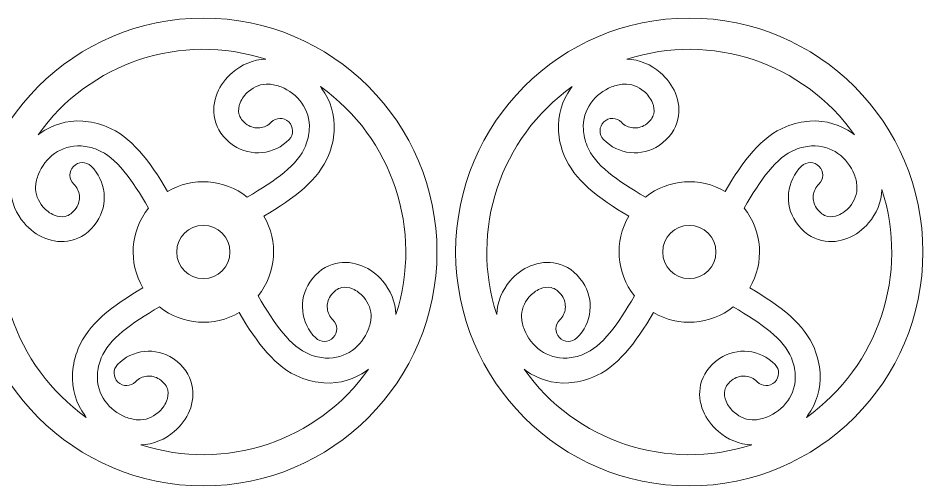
# Model space of a CAD drawing. Header units: millimetres. Extents: x -149 to 149, y -129 to 132.
# Drawn here: x 4.1 to 149.3, y 53.9 to 128.9 of the extents above; entities that cross this region are included whole.
import ezdxf

# ---------------------------------------------------------------- set-up
doc = ezdxf.new("R2010")
doc.units = ezdxf.units.MM
doc.header["$MEASUREMENT"] = 0
doc.layers.add('Camada 1', color=7, linetype='Continuous')

msp = doc.modelspace()

# ---------------------------------------------------------------- linework, layer by layer
at = {"layer": 'Camada 1', "color": 250, "lineweight": 20}
for points, knots in [([(33.804, 53.9043), (54.5145, 53.9042), (71.3039, 70.6934), (71.304, 91.4042), (71.304, 91.4042), (71.304, 112.1149), (54.5147, 128.9042), (33.8041, 128.9042), (33.8041, 128.9042), (13.0935, 128.9042), (-3.6958, 112.115), (-3.6959, 91.4043), (-3.6959, 91.4043), (-3.696, 70.6937), (13.0933, 53.9044), (33.804, 53.9043)], [0, 0, 0, 0, 0.2, 0.2, 0.2, 0.2, 0.4, 0.4, 0.4, 0.4, 0.6, 0.6, 0.6, 0.6, 1, 1, 1, 1]), ([(111.804, 53.9043), (91.0935, 53.9042), (74.3041, 70.6934), (74.304, 91.4042), (74.304, 91.4042), (74.304, 112.1149), (91.0933, 128.9042), (111.8039, 128.9042), (111.8039, 128.9042), (132.5145, 128.9042), (149.3038, 112.115), (149.3039, 91.4043), (149.3039, 91.4043), (149.304, 70.6937), (132.5147, 53.9044), (111.804, 53.9043)], [0, 0, 0, 0, 0.2, 0.2, 0.2, 0.2, 0.4, 0.4, 0.4, 0.4, 0.6, 0.6, 0.6, 0.6, 1, 1, 1, 1]), ([(40.8328, 100.2164), (37.1725, 103.1359), (32.0887, 103.4888), (28.0601, 101.1029), (28.0601, 101.1029), (25.1935, 106.038), (22.1309, 109.9622), (18.3141, 111.4894), (18.3141, 111.4894), (16.9633, 112.0299), (15.6694, 112.3167), (14.448, 112.3935), (14.448, 112.3935), (11.8092, 112.5593), (9.4859, 111.7715), (7.6207, 110.4441), (7.6207, 110.4441), (7.6207, 110.4441), (7.29, 110.1993), (7.29, 110.1993), (7.29, 110.1993), (15.5083, 121.7926), (30.3056, 126.7023), (43.824, 122.321), (43.824, 122.321), (41.8025, 122.2575), (39.9232, 121.4318), (38.469, 120.19), (38.469, 120.19), (37.3932, 119.2713), (36.5393, 118.1164), (36.0243, 116.8675), (36.0243, 116.8675), (35.4772, 115.5402), (35.3024, 114.0959), (35.6261, 112.6832), (35.6261, 112.6832), (35.9842, 111.1201), (36.9311, 109.6532), (38.6295, 108.503), (38.6295, 108.503), (40.0367, 107.55), (41.6775, 107.1833), (43.2607, 107.3467), (43.2607, 107.3467), (44.8669, 107.5129), (46.4049, 108.2279), (47.5695, 109.4335), (47.5695, 109.4335), (48.3355, 110.2271), (48.3133, 111.4916), (47.5197, 112.2577), (47.5197, 112.2577), (46.726, 113.0237), (45.4616, 113.0015), (44.6956, 112.2078), (44.6956, 112.2078), (44.1928, 111.6872), (43.5341, 111.379), (42.85, 111.3083), (42.85, 111.3083), (42.1792, 111.239), (41.4741, 111.4009), (40.8582, 111.8179), (40.8582, 111.8179), (40.0786, 112.3459), (39.6585, 112.9553), (39.5176, 113.57), (39.5176, 113.57), (39.3891, 114.131), (39.4749, 114.7448), (39.72, 115.3391), (39.72, 115.3391), (39.9975, 116.0118), (40.4677, 116.6428), (41.0665, 117.1541), (41.0665, 117.1541), (41.9623, 117.9191), (43.1228, 118.3981), (44.3228, 118.3226), (44.3228, 118.3226), (44.9742, 118.2816), (45.6376, 118.1272), (46.2765, 117.8715), (46.2765, 117.8715), (47.5582, 117.3588), (48.7557, 116.4626), (49.6024, 115.2727), (49.6024, 115.2727), (50.4238, 114.1186), (50.9107, 112.6707), (50.8066, 111.014), (50.8066, 111.014), (50.7544, 110.1831), (50.5598, 109.3041), (50.193, 108.3877), (50.193, 108.3877), (49.0129, 105.4382), (45.4192, 102.807), (40.8328, 100.2164)], [0, 0, 0, 0, 0.03846154, 0.03846154, 0.03846154, 0.03846154, 0.07692308, 0.07692308, 0.07692308, 0.07692308, 0.11538462, 0.11538462, 0.11538462, 0.11538462, 0.15384615, 0.15384615, 0.15384615, 0.15384615, 0.19230769, 0.19230769, 0.19230769, 0.19230769, 0.23076923, 0.23076923, 0.23076923, 0.23076923, 0.26923077, 0.26923077, 0.26923077, 0.26923077, 0.30769231, 0.30769231, 0.30769231, 0.30769231, 0.34615385, 0.34615385, 0.34615385, 0.34615385, 0.38461538, 0.38461538, 0.38461538, 0.38461538, 0.42307692, 0.42307692, 0.42307692, 0.42307692, 0.46153846, 0.46153846, 0.46153846, 0.46153846, 0.5, 0.5, 0.5, 0.5, 0.53846154, 0.53846154, 0.53846154, 0.53846154, 0.57692308, 0.57692308, 0.57692308, 0.57692308, 0.61538462, 0.61538462, 0.61538462, 0.61538462, 0.65384615, 0.65384615, 0.65384615, 0.65384615, 0.69230769, 0.69230769, 0.69230769, 0.69230769, 0.73076923, 0.73076923, 0.73076923, 0.73076923, 0.76923077, 0.76923077, 0.76923077, 0.76923077, 0.80769231, 0.80769231, 0.80769231, 0.80769231, 0.84615385, 0.84615385, 0.84615385, 0.84615385, 0.88461538, 0.88461538, 0.88461538, 0.88461538, 0.92307692, 0.92307692, 0.92307692, 0.92307692, 1, 1, 1, 1]), ([(104.7752, 100.2164), (108.4355, 103.1359), (113.5193, 103.4888), (117.5479, 101.1029), (117.5479, 101.1029), (120.4145, 106.038), (123.4771, 109.9622), (127.2939, 111.4894), (127.2939, 111.4894), (128.6447, 112.0299), (129.9386, 112.3167), (131.16, 112.3935), (131.16, 112.3935), (133.7988, 112.5593), (136.1221, 111.7715), (137.9873, 110.4441), (137.9873, 110.4441), (137.9873, 110.4441), (138.318, 110.1993), (138.318, 110.1993), (138.318, 110.1993), (130.0997, 121.7926), (115.3024, 126.7023), (101.784, 122.321), (101.784, 122.321), (103.8055, 122.2575), (105.6848, 121.4318), (107.139, 120.19), (107.139, 120.19), (108.2148, 119.2713), (109.0687, 118.1164), (109.5837, 116.8675), (109.5837, 116.8675), (110.1308, 115.5402), (110.3056, 114.0959), (109.9819, 112.6832), (109.9819, 112.6832), (109.6238, 111.1201), (108.6769, 109.6532), (106.9785, 108.503), (106.9785, 108.503), (105.5713, 107.55), (103.9305, 107.1833), (102.3473, 107.3467), (102.3473, 107.3467), (100.7411, 107.5129), (99.2031, 108.2279), (98.0385, 109.4335), (98.0385, 109.4335), (97.2725, 110.2271), (97.2947, 111.4916), (98.0883, 112.2577), (98.0883, 112.2577), (98.882, 113.0237), (100.1464, 113.0015), (100.9124, 112.2078), (100.9124, 112.2078), (101.4152, 111.6872), (102.0739, 111.379), (102.758, 111.3083), (102.758, 111.3083), (103.4288, 111.239), (104.1339, 111.4009), (104.7498, 111.8179), (104.7498, 111.8179), (105.5294, 112.3459), (105.9495, 112.9553), (106.0904, 113.57), (106.0904, 113.57), (106.2189, 114.131), (106.1331, 114.7448), (105.888, 115.3391), (105.888, 115.3391), (105.6105, 116.0118), (105.1403, 116.6428), (104.5415, 117.1541), (104.5415, 117.1541), (103.6457, 117.9191), (102.4852, 118.3981), (101.2852, 118.3226), (101.2852, 118.3226), (100.6338, 118.2816), (99.9704, 118.1272), (99.3315, 117.8715), (99.3315, 117.8715), (98.0498, 117.3588), (96.8523, 116.4626), (96.0056, 115.2727), (96.0056, 115.2727), (95.1842, 114.1186), (94.6973, 112.6707), (94.8014, 111.014), (94.8014, 111.014), (94.8536, 110.1831), (95.0482, 109.3041), (95.415, 108.3877), (95.415, 108.3877), (96.5951, 105.4382), (100.1888, 102.807), (104.7752, 100.2164)], [0, 0, 0, 0, 0.03846154, 0.03846154, 0.03846154, 0.03846154, 0.07692308, 0.07692308, 0.07692308, 0.07692308, 0.11538462, 0.11538462, 0.11538462, 0.11538462, 0.15384615, 0.15384615, 0.15384615, 0.15384615, 0.19230769, 0.19230769, 0.19230769, 0.19230769, 0.23076923, 0.23076923, 0.23076923, 0.23076923, 0.26923077, 0.26923077, 0.26923077, 0.26923077, 0.30769231, 0.30769231, 0.30769231, 0.30769231, 0.34615385, 0.34615385, 0.34615385, 0.34615385, 0.38461538, 0.38461538, 0.38461538, 0.38461538, 0.42307692, 0.42307692, 0.42307692, 0.42307692, 0.46153846, 0.46153846, 0.46153846, 0.46153846, 0.5, 0.5, 0.5, 0.5, 0.53846154, 0.53846154, 0.53846154, 0.53846154, 0.57692308, 0.57692308, 0.57692308, 0.57692308, 0.61538462, 0.61538462, 0.61538462, 0.61538462, 0.65384615, 0.65384615, 0.65384615, 0.65384615, 0.69230769, 0.69230769, 0.69230769, 0.69230769, 0.73076923, 0.73076923, 0.73076923, 0.73076923, 0.76923077, 0.76923077, 0.76923077, 0.76923077, 0.80769231, 0.80769231, 0.80769231, 0.80769231, 0.84615385, 0.84615385, 0.84615385, 0.84615385, 0.88461538, 0.88461538, 0.88461538, 0.88461538, 0.92307692, 0.92307692, 0.92307692, 0.92307692, 1, 1, 1, 1]), ([(50.7875, 75.0153), (47.838, 76.1954), (45.2068, 79.7891), (42.6162, 84.3755), (42.6162, 84.3755), (45.5357, 88.0358), (45.8886, 93.1196), (43.5027, 97.1482), (43.5027, 97.1482), (48.4378, 100.0148), (52.362, 103.0774), (53.8892, 106.8942), (53.8892, 106.8942), (54.4297, 108.245), (54.7165, 109.5389), (54.7933, 110.7603), (54.7933, 110.7603), (54.9591, 113.3991), (54.1713, 115.7224), (52.8439, 117.5876), (52.8439, 117.5876), (52.8439, 117.5876), (52.5992, 117.9182), (52.5992, 117.9182), (52.5992, 117.9182), (64.1925, 109.6999), (69.1021, 94.9026), (64.7208, 81.3843), (64.7208, 81.3843), (64.6573, 83.4058), (63.8316, 85.2851), (62.5898, 86.7393), (62.5898, 86.7393), (61.6711, 87.8151), (60.5162, 88.669), (59.2673, 89.184), (59.2673, 89.184), (57.94, 89.7311), (56.4957, 89.9059), (55.083, 89.5822), (55.083, 89.5822), (53.5199, 89.2241), (52.053, 88.2772), (50.9028, 86.5788), (50.9028, 86.5788), (49.9498, 85.1716), (49.5831, 83.5308), (49.7465, 81.9476), (49.7465, 81.9476), (49.9127, 80.3414), (50.6277, 78.8034), (51.8333, 77.6388), (51.8333, 77.6388), (52.6269, 76.8728), (53.8914, 76.895), (54.6575, 77.6886), (54.6575, 77.6886), (55.4235, 78.4823), (55.4013, 79.7467), (54.6076, 80.5127), (54.6076, 80.5127), (54.087, 81.0155), (53.7788, 81.6742), (53.7081, 82.3583), (53.7081, 82.3583), (53.6388, 83.0291), (53.8007, 83.7342), (54.2177, 84.3501), (54.2177, 84.3501), (54.7457, 85.1297), (55.3551, 85.5498), (55.9698, 85.6907), (55.9698, 85.6907), (56.5308, 85.8192), (57.1446, 85.7334), (57.7389, 85.4883), (57.7389, 85.4883), (58.4116, 85.2108), (59.0426, 84.7406), (59.5539, 84.1418), (59.5539, 84.1418), (60.3189, 83.246), (60.7979, 82.0855), (60.7224, 80.8855), (60.7224, 80.8855), (60.6814, 80.2341), (60.527, 79.5707), (60.2713, 78.9318), (60.2713, 78.9318), (59.7586, 77.6501), (58.8624, 76.4526), (57.6725, 75.6059), (57.6725, 75.6059), (56.5184, 74.7845), (55.0705, 74.2976), (53.4138, 74.4017), (53.4138, 74.4017), (52.5829, 74.4539), (51.7039, 74.6485), (50.7875, 75.0153)], [0, 0, 0, 0, 0.03846154, 0.03846154, 0.03846154, 0.03846154, 0.07692308, 0.07692308, 0.07692308, 0.07692308, 0.11538462, 0.11538462, 0.11538462, 0.11538462, 0.15384615, 0.15384615, 0.15384615, 0.15384615, 0.19230769, 0.19230769, 0.19230769, 0.19230769, 0.23076923, 0.23076923, 0.23076923, 0.23076923, 0.26923077, 0.26923077, 0.26923077, 0.26923077, 0.30769231, 0.30769231, 0.30769231, 0.30769231, 0.34615385, 0.34615385, 0.34615385, 0.34615385, 0.38461538, 0.38461538, 0.38461538, 0.38461538, 0.42307692, 0.42307692, 0.42307692, 0.42307692, 0.46153846, 0.46153846, 0.46153846, 0.46153846, 0.5, 0.5, 0.5, 0.5, 0.53846154, 0.53846154, 0.53846154, 0.53846154, 0.57692308, 0.57692308, 0.57692308, 0.57692308, 0.61538462, 0.61538462, 0.61538462, 0.61538462, 0.65384615, 0.65384615, 0.65384615, 0.65384615, 0.69230769, 0.69230769, 0.69230769, 0.69230769, 0.73076923, 0.73076923, 0.73076923, 0.73076923, 0.76923077, 0.76923077, 0.76923077, 0.76923077, 0.80769231, 0.80769231, 0.80769231, 0.80769231, 0.84615385, 0.84615385, 0.84615385, 0.84615385, 0.88461538, 0.88461538, 0.88461538, 0.88461538, 0.92307692, 0.92307692, 0.92307692, 0.92307692, 1, 1, 1, 1]), ([(94.8205, 75.0153), (97.77, 76.1954), (100.4012, 79.7891), (102.9918, 84.3755), (102.9918, 84.3755), (100.0723, 88.0358), (99.7194, 93.1196), (102.1053, 97.1482), (102.1053, 97.1482), (97.1702, 100.0148), (93.246, 103.0774), (91.7188, 106.8942), (91.7188, 106.8942), (91.1783, 108.245), (90.8915, 109.5389), (90.8147, 110.7603), (90.8147, 110.7603), (90.6489, 113.3991), (91.4367, 115.7224), (92.7641, 117.5876), (92.7641, 117.5876), (92.7641, 117.5876), (93.0088, 117.9182), (93.0088, 117.9182), (93.0088, 117.9182), (81.4155, 109.6999), (76.5059, 94.9026), (80.8872, 81.3843), (80.8872, 81.3843), (80.9507, 83.4058), (81.7764, 85.2851), (83.0182, 86.7393), (83.0182, 86.7393), (83.9369, 87.8151), (85.0918, 88.669), (86.3407, 89.184), (86.3407, 89.184), (87.668, 89.7311), (89.1123, 89.9059), (90.525, 89.5822), (90.525, 89.5822), (92.0881, 89.2241), (93.555, 88.2772), (94.7052, 86.5788), (94.7052, 86.5788), (95.6582, 85.1716), (96.0249, 83.5308), (95.8615, 81.9476), (95.8615, 81.9476), (95.6953, 80.3414), (94.9803, 78.8034), (93.7747, 77.6388), (93.7747, 77.6388), (92.9811, 76.8728), (91.7166, 76.895), (90.9505, 77.6886), (90.9505, 77.6886), (90.1845, 78.4823), (90.2067, 79.7467), (91.0004, 80.5127), (91.0004, 80.5127), (91.521, 81.0155), (91.8292, 81.6742), (91.8999, 82.3583), (91.8999, 82.3583), (91.9692, 83.0291), (91.8073, 83.7342), (91.3903, 84.3501), (91.3903, 84.3501), (90.8623, 85.1297), (90.2529, 85.5498), (89.6382, 85.6907), (89.6382, 85.6907), (89.0772, 85.8192), (88.4634, 85.7334), (87.8691, 85.4883), (87.8691, 85.4883), (87.1964, 85.2108), (86.5654, 84.7406), (86.0541, 84.1418), (86.0541, 84.1418), (85.2891, 83.246), (84.8101, 82.0855), (84.8856, 80.8855), (84.8856, 80.8855), (84.9266, 80.2341), (85.081, 79.5707), (85.3367, 78.9318), (85.3367, 78.9318), (85.8494, 77.6501), (86.7456, 76.4526), (87.9355, 75.6059), (87.9355, 75.6059), (89.0896, 74.7845), (90.5375, 74.2976), (92.1942, 74.4017), (92.1942, 74.4017), (93.0251, 74.4539), (93.9041, 74.6485), (94.8205, 75.0153)], [0, 0, 0, 0, 0.03846154, 0.03846154, 0.03846154, 0.03846154, 0.07692308, 0.07692308, 0.07692308, 0.07692308, 0.11538462, 0.11538462, 0.11538462, 0.11538462, 0.15384615, 0.15384615, 0.15384615, 0.15384615, 0.19230769, 0.19230769, 0.19230769, 0.19230769, 0.23076923, 0.23076923, 0.23076923, 0.23076923, 0.26923077, 0.26923077, 0.26923077, 0.26923077, 0.30769231, 0.30769231, 0.30769231, 0.30769231, 0.34615385, 0.34615385, 0.34615385, 0.34615385, 0.38461538, 0.38461538, 0.38461538, 0.38461538, 0.42307692, 0.42307692, 0.42307692, 0.42307692, 0.46153846, 0.46153846, 0.46153846, 0.46153846, 0.5, 0.5, 0.5, 0.5, 0.53846154, 0.53846154, 0.53846154, 0.53846154, 0.57692308, 0.57692308, 0.57692308, 0.57692308, 0.61538462, 0.61538462, 0.61538462, 0.61538462, 0.65384615, 0.65384615, 0.65384615, 0.65384615, 0.69230769, 0.69230769, 0.69230769, 0.69230769, 0.73076923, 0.73076923, 0.73076923, 0.73076923, 0.76923077, 0.76923077, 0.76923077, 0.76923077, 0.80769231, 0.80769231, 0.80769231, 0.80769231, 0.84615385, 0.84615385, 0.84615385, 0.84615385, 0.88461538, 0.88461538, 0.88461538, 0.88461538, 0.92307692, 0.92307692, 0.92307692, 0.92307692, 1, 1, 1, 1]), ([(24.9919, 98.433), (22.0724, 94.7727), (21.7195, 89.6889), (24.1054, 85.6603), (24.1054, 85.6603), (19.1703, 82.7937), (15.2461, 79.7311), (13.7189, 75.9143), (13.7189, 75.9143), (13.1784, 74.5635), (12.8916, 73.2696), (12.8148, 72.0482), (12.8148, 72.0482), (12.649, 69.4094), (13.4368, 67.0861), (14.7642, 65.2209), (14.7642, 65.2209), (14.7642, 65.2209), (15.009, 64.8902), (15.009, 64.8902), (15.009, 64.8902), (3.4157, 73.1085), (-1.494, 87.9058), (2.8873, 101.4242), (2.8873, 101.4242), (2.9508, 99.4027), (3.7765, 97.5234), (5.0183, 96.0692), (5.0183, 96.0692), (5.937, 94.9934), (7.0919, 94.1395), (8.3408, 93.6245), (8.3408, 93.6245), (9.6681, 93.0774), (11.1124, 92.9026), (12.5251, 93.2263), (12.5251, 93.2263), (14.0882, 93.5844), (15.5551, 94.5313), (16.7053, 96.2297), (16.7053, 96.2297), (17.6583, 97.6369), (18.025, 99.2777), (17.8616, 100.8609), (17.8616, 100.8609), (17.6954, 102.4671), (16.9804, 104.0051), (15.7748, 105.1697), (15.7748, 105.1697), (14.9812, 105.9357), (13.7167, 105.9135), (12.9506, 105.1199), (12.9506, 105.1199), (12.1846, 104.3262), (12.2068, 103.0618), (13.0005, 102.2958), (13.0005, 102.2958), (13.5211, 101.793), (13.8293, 101.1343), (13.9, 100.4502), (13.9, 100.4502), (13.9693, 99.7794), (13.8074, 99.0743), (13.3904, 98.4584), (13.3904, 98.4584), (12.8624, 97.6788), (12.253, 97.2587), (11.6383, 97.1178), (11.6383, 97.1178), (11.0773, 96.9893), (10.4635, 97.0751), (9.8692, 97.3202), (9.8692, 97.3202), (9.1965, 97.5977), (8.5655, 98.0679), (8.0542, 98.6667), (8.0542, 98.6667), (7.2892, 99.5625), (6.8102, 100.723), (6.8857, 101.923), (6.8857, 101.923), (6.9267, 102.5744), (7.0811, 103.2378), (7.3368, 103.8767), (7.3368, 103.8767), (7.8495, 105.1584), (8.7457, 106.3559), (9.9356, 107.2026), (9.9356, 107.2026), (11.0897, 108.024), (12.5376, 108.5109), (14.1943, 108.4068), (14.1943, 108.4068), (15.0252, 108.3546), (15.9042, 108.16), (16.8206, 107.7932), (16.8206, 107.7932), (19.7701, 106.6131), (22.4013, 103.0194), (24.9919, 98.433)], [0, 0, 0, 0, 0.03846154, 0.03846154, 0.03846154, 0.03846154, 0.07692308, 0.07692308, 0.07692308, 0.07692308, 0.11538462, 0.11538462, 0.11538462, 0.11538462, 0.15384615, 0.15384615, 0.15384615, 0.15384615, 0.19230769, 0.19230769, 0.19230769, 0.19230769, 0.23076923, 0.23076923, 0.23076923, 0.23076923, 0.26923077, 0.26923077, 0.26923077, 0.26923077, 0.30769231, 0.30769231, 0.30769231, 0.30769231, 0.34615385, 0.34615385, 0.34615385, 0.34615385, 0.38461538, 0.38461538, 0.38461538, 0.38461538, 0.42307692, 0.42307692, 0.42307692, 0.42307692, 0.46153846, 0.46153846, 0.46153846, 0.46153846, 0.5, 0.5, 0.5, 0.5, 0.53846154, 0.53846154, 0.53846154, 0.53846154, 0.57692308, 0.57692308, 0.57692308, 0.57692308, 0.61538462, 0.61538462, 0.61538462, 0.61538462, 0.65384615, 0.65384615, 0.65384615, 0.65384615, 0.69230769, 0.69230769, 0.69230769, 0.69230769, 0.73076923, 0.73076923, 0.73076923, 0.73076923, 0.76923077, 0.76923077, 0.76923077, 0.76923077, 0.80769231, 0.80769231, 0.80769231, 0.80769231, 0.84615385, 0.84615385, 0.84615385, 0.84615385, 0.88461538, 0.88461538, 0.88461538, 0.88461538, 0.92307692, 0.92307692, 0.92307692, 0.92307692, 1, 1, 1, 1]), ([(120.6161, 98.433), (123.5356, 94.7727), (123.8885, 89.6889), (121.5026, 85.6603), (121.5026, 85.6603), (126.4377, 82.7937), (130.3619, 79.7311), (131.8891, 75.9143), (131.8891, 75.9143), (132.4296, 74.5635), (132.7164, 73.2696), (132.7932, 72.0482), (132.7932, 72.0482), (132.959, 69.4094), (132.1712, 67.0861), (130.8438, 65.2209), (130.8438, 65.2209), (130.8438, 65.2209), (130.599, 64.8902), (130.599, 64.8902), (130.599, 64.8902), (142.1923, 73.1085), (147.102, 87.9058), (142.7207, 101.4242), (142.7207, 101.4242), (142.6572, 99.4027), (141.8315, 97.5234), (140.5897, 96.0692), (140.5897, 96.0692), (139.671, 94.9934), (138.5161, 94.1395), (137.2672, 93.6245), (137.2672, 93.6245), (135.9399, 93.0774), (134.4956, 92.9026), (133.0829, 93.2263), (133.0829, 93.2263), (131.5198, 93.5844), (130.0529, 94.5313), (128.9027, 96.2297), (128.9027, 96.2297), (127.9497, 97.6369), (127.583, 99.2777), (127.7464, 100.8609), (127.7464, 100.8609), (127.9126, 102.4671), (128.6276, 104.0051), (129.8332, 105.1697), (129.8332, 105.1697), (130.6268, 105.9357), (131.8913, 105.9135), (132.6574, 105.1199), (132.6574, 105.1199), (133.4234, 104.3262), (133.4012, 103.0618), (132.6075, 102.2958), (132.6075, 102.2958), (132.0869, 101.793), (131.7787, 101.1343), (131.708, 100.4502), (131.708, 100.4502), (131.6387, 99.7794), (131.8006, 99.0743), (132.2176, 98.4584), (132.2176, 98.4584), (132.7456, 97.6788), (133.355, 97.2587), (133.9697, 97.1178), (133.9697, 97.1178), (134.5307, 96.9893), (135.1445, 97.0751), (135.7388, 97.3202), (135.7388, 97.3202), (136.4115, 97.5977), (137.0425, 98.0679), (137.5538, 98.6667), (137.5538, 98.6667), (138.3188, 99.5625), (138.7978, 100.723), (138.7223, 101.923), (138.7223, 101.923), (138.6813, 102.5744), (138.5269, 103.2378), (138.2712, 103.8767), (138.2712, 103.8767), (137.7585, 105.1584), (136.8623, 106.3559), (135.6724, 107.2026), (135.6724, 107.2026), (134.5183, 108.024), (133.0704, 108.5109), (131.4137, 108.4068), (131.4137, 108.4068), (130.5828, 108.3546), (129.7038, 108.16), (128.7874, 107.7932), (128.7874, 107.7932), (125.8379, 106.6131), (123.2067, 103.0194), (120.6161, 98.433)], [0, 0, 0, 0, 0.03846154, 0.03846154, 0.03846154, 0.03846154, 0.07692308, 0.07692308, 0.07692308, 0.07692308, 0.11538462, 0.11538462, 0.11538462, 0.11538462, 0.15384615, 0.15384615, 0.15384615, 0.15384615, 0.19230769, 0.19230769, 0.19230769, 0.19230769, 0.23076923, 0.23076923, 0.23076923, 0.23076923, 0.26923077, 0.26923077, 0.26923077, 0.26923077, 0.30769231, 0.30769231, 0.30769231, 0.30769231, 0.34615385, 0.34615385, 0.34615385, 0.34615385, 0.38461538, 0.38461538, 0.38461538, 0.38461538, 0.42307692, 0.42307692, 0.42307692, 0.42307692, 0.46153846, 0.46153846, 0.46153846, 0.46153846, 0.5, 0.5, 0.5, 0.5, 0.53846154, 0.53846154, 0.53846154, 0.53846154, 0.57692308, 0.57692308, 0.57692308, 0.57692308, 0.61538462, 0.61538462, 0.61538462, 0.61538462, 0.65384615, 0.65384615, 0.65384615, 0.65384615, 0.69230769, 0.69230769, 0.69230769, 0.69230769, 0.73076923, 0.73076923, 0.73076923, 0.73076923, 0.76923077, 0.76923077, 0.76923077, 0.76923077, 0.80769231, 0.80769231, 0.80769231, 0.80769231, 0.84615385, 0.84615385, 0.84615385, 0.84615385, 0.88461538, 0.88461538, 0.88461538, 0.88461538, 0.92307692, 0.92307692, 0.92307692, 0.92307692, 1, 1, 1, 1]), ([(33.8041, 95.6762), (36.1634, 95.6762), (38.076, 93.7636), (38.076, 91.4042), (38.076, 91.4042), (38.076, 89.0449), (36.1633, 87.1323), (33.8041, 87.1323), (33.8041, 87.1323), (31.4447, 87.1323), (29.5321, 89.045), (29.5321, 91.4042), (29.5321, 91.4042), (29.5321, 93.7636), (31.4447, 95.6762), (33.8041, 95.6762)], [0, 0, 0, 0, 0.2, 0.2, 0.2, 0.2, 0.4, 0.4, 0.4, 0.4, 0.6, 0.6, 0.6, 0.6, 1, 1, 1, 1]), ([(111.8039, 95.6762), (109.4446, 95.6762), (107.532, 93.7636), (107.532, 91.4042), (107.532, 91.4042), (107.532, 89.0449), (109.4447, 87.1323), (111.8039, 87.1323), (111.8039, 87.1323), (114.1633, 87.1323), (116.0759, 89.045), (116.0759, 91.4042), (116.0759, 91.4042), (116.0759, 93.7636), (114.1633, 95.6762), (111.8039, 95.6762)], [0, 0, 0, 0, 0.2, 0.2, 0.2, 0.2, 0.4, 0.4, 0.4, 0.4, 0.6, 0.6, 0.6, 0.6, 1, 1, 1, 1]), ([(60.3181, 72.6092), (52.0998, 61.0159), (37.3025, 56.1062), (23.7841, 60.4875), (23.7841, 60.4875), (25.8056, 60.551), (27.6849, 61.3767), (29.1391, 62.6185), (29.1391, 62.6185), (30.2149, 63.5372), (31.0688, 64.6921), (31.5838, 65.941), (31.5838, 65.941), (32.1309, 67.2683), (32.3057, 68.7126), (31.982, 70.1253), (31.982, 70.1253), (31.6239, 71.6884), (30.677, 73.1553), (28.9786, 74.3055), (28.9786, 74.3055), (27.5714, 75.2585), (25.9306, 75.6252), (24.3474, 75.4618), (24.3474, 75.4618), (22.7412, 75.2956), (21.2032, 74.5806), (20.0386, 73.375), (20.0386, 73.375), (19.2726, 72.5814), (19.2948, 71.3169), (20.0884, 70.5508), (20.0884, 70.5508), (20.8821, 69.7848), (22.1465, 69.807), (22.9125, 70.6007), (22.9125, 70.6007), (23.4153, 71.1213), (24.074, 71.4295), (24.7581, 71.5002), (24.7581, 71.5002), (25.4289, 71.5695), (26.134, 71.4076), (26.7499, 70.9906), (26.7499, 70.9906), (27.5295, 70.4626), (27.9496, 69.8532), (28.0905, 69.2385), (28.0905, 69.2385), (28.219, 68.6775), (28.1332, 68.0637), (27.8881, 67.4694), (27.8881, 67.4694), (27.6106, 66.7967), (27.1404, 66.1657), (26.5416, 65.6544), (26.5416, 65.6544), (25.6458, 64.8894), (24.4853, 64.4104), (23.2853, 64.4859), (23.2853, 64.4859), (22.6339, 64.5269), (21.9705, 64.6813), (21.3316, 64.937), (21.3316, 64.937), (20.0499, 65.4497), (18.8524, 66.3459), (18.0057, 67.5358), (18.0057, 67.5358), (17.1843, 68.6899), (16.6974, 70.1378), (16.8015, 71.7945), (16.8015, 71.7945), (16.8537, 72.6254), (17.0483, 73.5044), (17.4151, 74.4208), (17.4151, 74.4208), (18.5952, 77.3703), (22.1889, 80.0015), (26.7753, 82.5921), (26.7753, 82.5921), (30.4356, 79.6726), (35.5194, 79.3197), (39.548, 81.7056), (39.548, 81.7056), (42.4146, 76.7705), (45.4772, 72.8463), (49.294, 71.3191), (49.294, 71.3191), (50.6448, 70.7786), (51.9387, 70.4918), (53.1601, 70.415), (53.1601, 70.415), (55.7989, 70.2492), (58.1222, 71.037), (59.9874, 72.3644), (59.9874, 72.3644), (59.9874, 72.3644), (60.3181, 72.6092), (60.3181, 72.6092)], [0, 0, 0, 0, 0.03846154, 0.03846154, 0.03846154, 0.03846154, 0.07692308, 0.07692308, 0.07692308, 0.07692308, 0.11538462, 0.11538462, 0.11538462, 0.11538462, 0.15384615, 0.15384615, 0.15384615, 0.15384615, 0.19230769, 0.19230769, 0.19230769, 0.19230769, 0.23076923, 0.23076923, 0.23076923, 0.23076923, 0.26923077, 0.26923077, 0.26923077, 0.26923077, 0.30769231, 0.30769231, 0.30769231, 0.30769231, 0.34615385, 0.34615385, 0.34615385, 0.34615385, 0.38461538, 0.38461538, 0.38461538, 0.38461538, 0.42307692, 0.42307692, 0.42307692, 0.42307692, 0.46153846, 0.46153846, 0.46153846, 0.46153846, 0.5, 0.5, 0.5, 0.5, 0.53846154, 0.53846154, 0.53846154, 0.53846154, 0.57692308, 0.57692308, 0.57692308, 0.57692308, 0.61538462, 0.61538462, 0.61538462, 0.61538462, 0.65384615, 0.65384615, 0.65384615, 0.65384615, 0.69230769, 0.69230769, 0.69230769, 0.69230769, 0.73076923, 0.73076923, 0.73076923, 0.73076923, 0.76923077, 0.76923077, 0.76923077, 0.76923077, 0.80769231, 0.80769231, 0.80769231, 0.80769231, 0.84615385, 0.84615385, 0.84615385, 0.84615385, 0.88461538, 0.88461538, 0.88461538, 0.88461538, 0.92307692, 0.92307692, 0.92307692, 0.92307692, 1, 1, 1, 1]), ([(85.2899, 72.6092), (93.5082, 61.0159), (108.3055, 56.1062), (121.8239, 60.4875), (121.8239, 60.4875), (119.8024, 60.551), (117.9231, 61.3767), (116.4689, 62.6185), (116.4689, 62.6185), (115.3931, 63.5372), (114.5392, 64.6921), (114.0242, 65.941), (114.0242, 65.941), (113.4771, 67.2683), (113.3023, 68.7126), (113.626, 70.1253), (113.626, 70.1253), (113.9841, 71.6884), (114.931, 73.1553), (116.6294, 74.3055), (116.6294, 74.3055), (118.0366, 75.2585), (119.6774, 75.6252), (121.2606, 75.4618), (121.2606, 75.4618), (122.8668, 75.2956), (124.4048, 74.5806), (125.5694, 73.375), (125.5694, 73.375), (126.3354, 72.5814), (126.3132, 71.3169), (125.5196, 70.5508), (125.5196, 70.5508), (124.7259, 69.7848), (123.4615, 69.807), (122.6955, 70.6007), (122.6955, 70.6007), (122.1927, 71.1213), (121.534, 71.4295), (120.8499, 71.5002), (120.8499, 71.5002), (120.1791, 71.5695), (119.474, 71.4076), (118.8581, 70.9906), (118.8581, 70.9906), (118.0785, 70.4626), (117.6584, 69.8532), (117.5175, 69.2385), (117.5175, 69.2385), (117.389, 68.6775), (117.4748, 68.0637), (117.7199, 67.4694), (117.7199, 67.4694), (117.9974, 66.7967), (118.4676, 66.1657), (119.0664, 65.6544), (119.0664, 65.6544), (119.9622, 64.8894), (121.1227, 64.4104), (122.3227, 64.4859), (122.3227, 64.4859), (122.9741, 64.5269), (123.6375, 64.6813), (124.2764, 64.937), (124.2764, 64.937), (125.5581, 65.4497), (126.7556, 66.3459), (127.6023, 67.5358), (127.6023, 67.5358), (128.4237, 68.6899), (128.9106, 70.1378), (128.8065, 71.7945), (128.8065, 71.7945), (128.7543, 72.6254), (128.5597, 73.5044), (128.1929, 74.4208), (128.1929, 74.4208), (127.0128, 77.3703), (123.4191, 80.0015), (118.8327, 82.5921), (118.8327, 82.5921), (115.1724, 79.6726), (110.0886, 79.3197), (106.06, 81.7056), (106.06, 81.7056), (103.1934, 76.7705), (100.1308, 72.8463), (96.314, 71.3191), (96.314, 71.3191), (94.9632, 70.7786), (93.6693, 70.4918), (92.4479, 70.415), (92.4479, 70.415), (89.8091, 70.2492), (87.4858, 71.037), (85.6206, 72.3644), (85.6206, 72.3644), (85.6206, 72.3644), (85.2899, 72.6092), (85.2899, 72.6092)], [0, 0, 0, 0, 0.03846154, 0.03846154, 0.03846154, 0.03846154, 0.07692308, 0.07692308, 0.07692308, 0.07692308, 0.11538462, 0.11538462, 0.11538462, 0.11538462, 0.15384615, 0.15384615, 0.15384615, 0.15384615, 0.19230769, 0.19230769, 0.19230769, 0.19230769, 0.23076923, 0.23076923, 0.23076923, 0.23076923, 0.26923077, 0.26923077, 0.26923077, 0.26923077, 0.30769231, 0.30769231, 0.30769231, 0.30769231, 0.34615385, 0.34615385, 0.34615385, 0.34615385, 0.38461538, 0.38461538, 0.38461538, 0.38461538, 0.42307692, 0.42307692, 0.42307692, 0.42307692, 0.46153846, 0.46153846, 0.46153846, 0.46153846, 0.5, 0.5, 0.5, 0.5, 0.53846154, 0.53846154, 0.53846154, 0.53846154, 0.57692308, 0.57692308, 0.57692308, 0.57692308, 0.61538462, 0.61538462, 0.61538462, 0.61538462, 0.65384615, 0.65384615, 0.65384615, 0.65384615, 0.69230769, 0.69230769, 0.69230769, 0.69230769, 0.73076923, 0.73076923, 0.73076923, 0.73076923, 0.76923077, 0.76923077, 0.76923077, 0.76923077, 0.80769231, 0.80769231, 0.80769231, 0.80769231, 0.84615385, 0.84615385, 0.84615385, 0.84615385, 0.88461538, 0.88461538, 0.88461538, 0.88461538, 0.92307692, 0.92307692, 0.92307692, 0.92307692, 1, 1, 1, 1])]:
    msp.add_open_spline(points, degree=3, knots=knots, dxfattribs=at)

doc.saveas('drawing.dxf')
